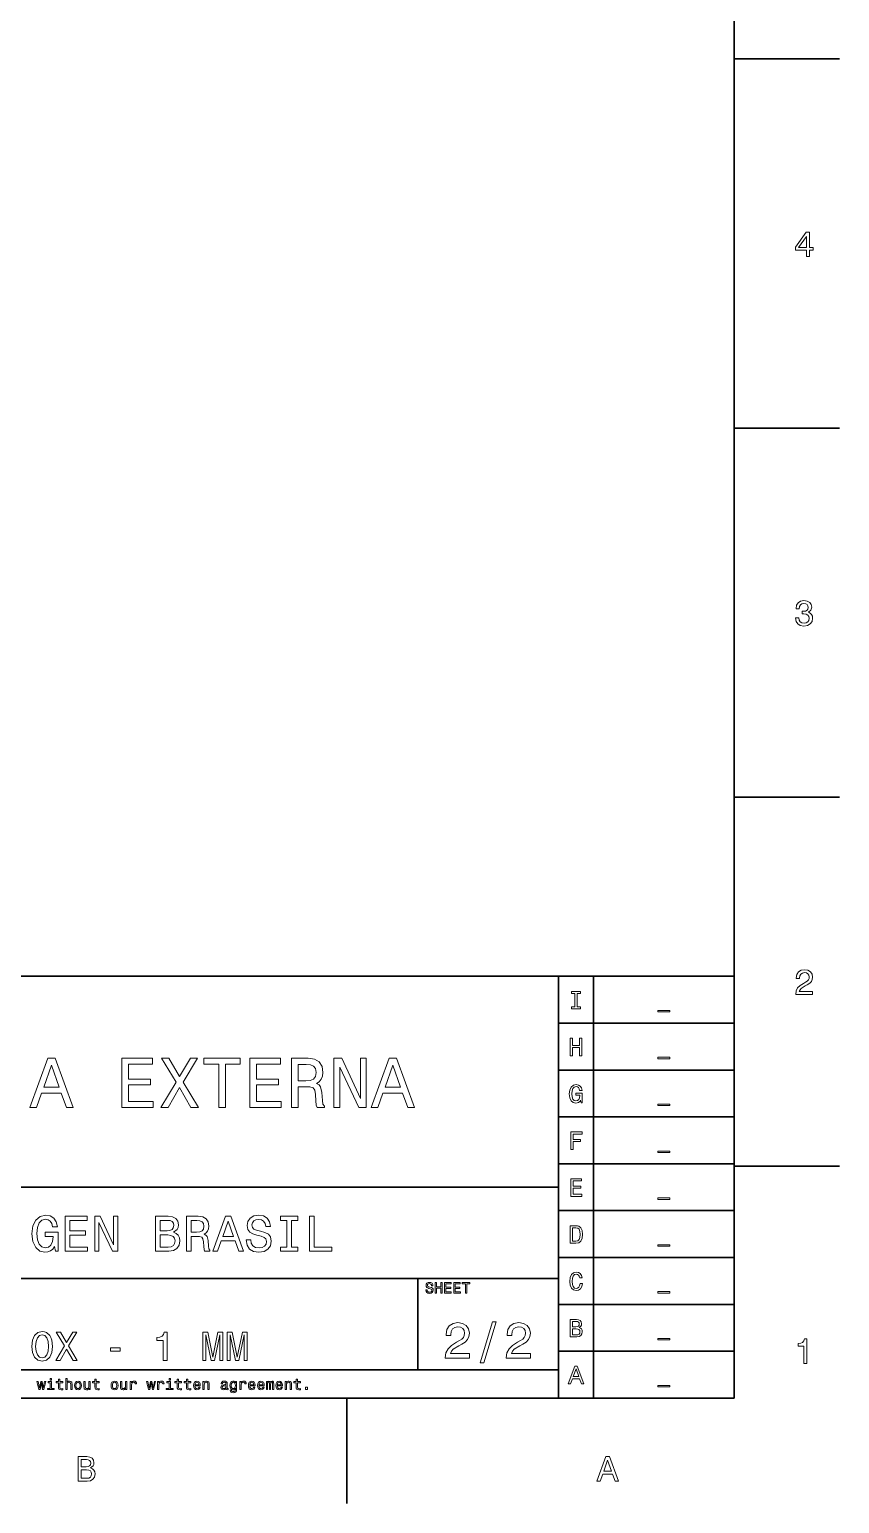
# Model space of a CAD drawing. Extents: x 0 to 1189, y 0 to 841.
# Drawn here: x 1068.7 to 1184, y 5 to 214.7 of the extents above; entities that cross this region are included whole.
import ezdxf

# ---------------------------------------------------------------- set-up
doc = ezdxf.new("R2010")
doc.units = 0

msp = doc.modelspace()

# ---------------------------------------------------------------- linework, layer by layer
at = {"color": 7, "lineweight": 35}
for p, q in [((1169, 20), (1169, 821)), ((979, 80), (1169, 80)), ((1144, 20), (1144, 80)), ((1149, 20), (1149, 80)), ((1169, 80), (1169, 20)), ((1144, 73.333336), (1169, 73.333336)), ((1144, 66.666664), (1169, 66.666664)), ((1144, 60), (1169, 60)), ((1144, 53.333332), (1169, 53.333332)), ((979, 50), (1144, 50)), ((1144, 46.666668), (1169, 46.666668)), ((1144, 40), (1169, 40)), ((979, 37), (1144, 37)), ((1144, 33.333332), (1169, 33.333332)), ((1144, 26.666666), (1169, 26.666666)), ((979, 24), (1144, 24)), ((20, 20), (1169, 20)), ((979, 20), (1169, 20))]:
    msp.add_line(p, q, dxfattribs=at)
at = {"color": 7, "lineweight": 35, "ltscale": 0.375}
for p, q in [((1169, 210.5), (1184, 210.5)), ((1169, 158), (1184, 158)), ((1169, 105.5), (1184, 105.5)), ((1169, 53), (1184, 53)), ((1113.900024, 20), (1113.900024, 5))]:
    msp.add_line(p, q, dxfattribs=at)
at = {"color": 7, "lineweight": 35, "ltscale": 0.325}
msp.add_line((1124, 24), (1124, 37), dxfattribs=at)
at = {"color": 7, "lineweight": 13}
for points in [[(1179.277344, 182.416794), (1179.731201, 182.416794), (1179.731201, 183.284225), (1180.230469, 183.284225), (1180.230469, 183.687683), (1179.731201, 183.687683), (1179.731201, 185.841141), (1179.272339, 185.841141), (1177.739136, 183.728027), (1177.739136, 183.284225), (1179.277344, 183.284225)], [(1178.16272, 183.687683), (1179.277344, 185.256134), (1179.277344, 183.687683)], [(1177.729004, 131.01622), (1177.729004, 130.980911), (1177.809692, 130.496765), (1178.046753, 130.133652), (1178.419922, 129.901657), (1178.914185, 129.815933), (1179.438721, 129.901657), (1179.832031, 130.123566), (1180.084229, 130.476593), (1180.175049, 130.930481), (1180.134644, 131.228027), (1180.023682, 131.470108), (1179.842163, 131.656708), (1179.600098, 131.792877), (1179.927856, 132.065216), (1180.043945, 132.498932), (1179.968262, 132.892303), (1179.751343, 133.18985), (1179.398315, 133.37645), (1178.914185, 133.442017), (1178.460327, 133.361313), (1178.112305, 133.13942), (1177.885376, 132.786392), (1177.809692, 132.317368), (1177.809692, 132.282074), (1178.258545, 132.282074), (1178.29895, 132.604828), (1178.430054, 132.836823), (1178.641846, 132.978027), (1178.939453, 133.028473), (1179.20166, 132.988113), (1179.393311, 132.882217), (1179.509277, 132.710739), (1179.554688, 132.47876), (1179.509277, 132.231628), (1179.388306, 132.065216), (1179.176514, 131.96434), (1178.889038, 131.934082), (1178.692261, 131.939133), (1178.692261, 131.54071), (1178.939453, 131.550797), (1179.257202, 131.505417), (1179.494141, 131.384369), (1179.635376, 131.187683), (1179.685791, 130.930481), (1179.630371, 130.63797), (1179.484131, 130.421112), (1179.252075, 130.284943), (1178.944458, 130.239563), (1178.626709, 130.289993), (1178.394775, 130.441284), (1178.248535, 130.683365), (1178.192993, 131.01622)], [(1177.769409, 77.416786), (1180.175049, 77.416786), (1180.175049, 77.850502), (1178.273682, 77.850502), (1178.379639, 78.087532), (1178.561157, 78.284218), (1179.120972, 78.642288), (1179.418579, 78.793587), (1179.751343, 79.010445), (1179.988403, 79.262604), (1180.124634, 79.560158), (1180.175049, 79.898056), (1180.089233, 80.321686), (1179.852295, 80.654541), (1179.489136, 80.866356), (1179.020142, 80.942001), (1178.536011, 80.85627), (1178.167847, 80.619232), (1177.930786, 80.240997), (1177.850098, 79.741714), (1177.850098, 79.671112), (1178.309082, 79.671112), (1178.309082, 79.711456), (1178.35437, 80.054398), (1178.490601, 80.306557), (1178.707397, 80.467941), (1178.994873, 80.523415), (1179.287354, 80.472984), (1179.504272, 80.346901), (1179.645508, 80.150215), (1179.695923, 79.903099), (1179.660645, 79.671112), (1179.564819, 79.474426), (1179.403442, 79.302956), (1179.181519, 79.151657), (1178.883911, 78.990273), (1178.389771, 78.677589), (1178.041748, 78.344742), (1177.834961, 77.941284), (1177.769409, 77.431915)], [(1146.334229, 75.659821), (1145.873169, 75.659821), (1145.873169, 75.357224), (1147.126709, 75.357224), (1147.126709, 75.659821), (1146.665649, 75.659821), (1146.665649, 77.554626), (1147.126709, 77.554626), (1147.126709, 77.857224), (1145.873169, 77.857224), (1145.873169, 77.554626), (1146.334229, 77.554626)], [(1158.132568, 75.140724), (1158.132568, 74.938995), (1159.867432, 74.938995), (1159.867432, 75.140724)], [(1145.664185, 68.690559), (1145.999268, 68.690559), (1145.999268, 69.864914), (1147.00061, 69.864914), (1147.00061, 68.690559), (1147.332031, 68.690559), (1147.332031, 71.190559), (1147.00061, 71.190559), (1147.00061, 70.171104), (1145.999268, 70.171104), (1145.999268, 71.190559), (1145.664185, 71.190559)], [(1068.789673, 61.333572), (1069.717651, 61.333572), (1070.453979, 63.391209), (1073.247925, 63.391209), (1073.984131, 61.333572), (1074.932373, 61.333572), (1072.370361, 68.343658), (1071.341553, 68.343658)], [(1070.776733, 64.248558), (1071.855957, 67.335014), (1072.935181, 64.248558)], [(1081.881836, 61.333572), (1086.319946, 61.333572), (1086.319946, 62.180836), (1082.809814, 62.180836), (1082.809814, 64.551155), (1085.936646, 64.551155), (1085.936646, 65.388329), (1082.809814, 65.388329), (1082.809814, 67.486313), (1086.239258, 67.486313), (1086.239258, 68.333572), (1081.881836, 68.333572)], [(1087.39917, 61.333572), (1088.458252, 61.333572), (1090.062012, 64.16787), (1091.696045, 61.333572), (1092.765137, 61.333572), (1090.576416, 64.934441), (1092.654175, 68.343658), (1091.635498, 68.343658), (1090.092285, 65.751442), (1088.579346, 68.343658), (1087.520264, 68.343658), (1089.587891, 64.924347)], [(1095.680176, 61.333572), (1096.608154, 61.333572), (1096.608154, 67.486313), (1098.726318, 67.486313), (1098.726318, 68.333572), (1093.55188, 68.333572), (1093.55188, 67.486313), (1095.680176, 67.486313)], [(1100.098022, 61.333572), (1104.536011, 61.333572), (1104.536011, 62.180836), (1101.026001, 62.180836), (1101.026001, 64.551155), (1104.152832, 64.551155), (1104.152832, 65.388329), (1101.026001, 65.388329), (1101.026001, 67.486313), (1104.455322, 67.486313), (1104.455322, 68.333572), (1100.098022, 68.333572)], [(1106.03894, 61.333572), (1106.976929, 61.333572), (1106.976929, 64.288902), (1107.935181, 64.288902), (1108.641235, 64.258644), (1109.085083, 64.117432), (1109.327148, 63.78458), (1109.427979, 63.18948), (1109.478394, 62.2817), (1109.53894, 61.6866), (1109.660034, 61.333572), (1110.718994, 61.333572), (1110.718994, 61.525215), (1110.487061, 61.807636), (1110.406372, 62.33213), (1110.335815, 63.461815), (1110.164307, 64.298988), (1109.932373, 64.561241), (1109.569214, 64.752884), (1109.972656, 65.005043), (1110.255127, 65.35807), (1110.436646, 65.801872), (1110.497192, 66.336456), (1110.355957, 67.183716), (1109.952515, 67.81916), (1109.286743, 68.202446), (1108.379028, 68.333572), (1106.03894, 68.333572)], [(1108.116699, 67.476227), (1108.732056, 67.415703), (1109.165771, 67.22406), (1109.43811, 66.871033), (1109.528809, 66.316284), (1109.427979, 65.73127), (1109.15564, 65.378242), (1108.69165, 65.196686), (1108.056274, 65.146255), (1106.976929, 65.146255), (1106.976929, 67.476227)], [(1112.060547, 61.333572), (1112.897705, 61.333572), (1112.897705, 67.072769), (1115.580688, 61.333572), (1116.659912, 61.333572), (1116.659912, 68.333572), (1115.812744, 68.333572), (1115.812744, 62.594379), (1113.159912, 68.333572), (1112.060547, 68.333572)], [(1117.365967, 61.333572), (1118.293945, 61.333572), (1119.030273, 63.391209), (1121.824219, 63.391209), (1122.560547, 61.333572), (1123.508667, 61.333572), (1120.946777, 68.343658), (1119.917847, 68.343658)], [(1119.353027, 64.248558), (1120.432373, 67.335014), (1121.511597, 64.248558)], [(1158.132568, 68.47406), (1158.132568, 68.272331), (1159.867432, 68.272331), (1159.867432, 68.47406)], [(1147.15918, 62.35891), (1147.220459, 62.023895), (1147.400513, 62.023895), (1147.400513, 63.37476), (1146.489136, 63.37476), (1146.489136, 63.068565), (1147.051147, 63.068565), (1147.051147, 63.046951), (1147.007813, 62.715538), (1146.892578, 62.470581), (1146.716064, 62.315681), (1146.496338, 62.265251), (1146.251343, 62.33009), (1146.060425, 62.524616), (1145.937988, 62.845222), (1145.894775, 63.284702), (1145.934326, 63.720581), (1146.056885, 64.041183), (1146.251343, 64.23571), (1146.514404, 64.304153), (1146.694458, 64.268135), (1146.842163, 64.167267), (1146.950195, 63.997959), (1147.011475, 63.771015), (1147.368042, 63.771015), (1147.274414, 64.116837), (1147.0979, 64.376198), (1146.849365, 64.534698), (1146.536011, 64.592339), (1146.125244, 64.502281), (1145.815552, 64.239311), (1145.617432, 63.825047), (1145.54895, 63.273895), (1145.617432, 62.719139), (1145.815552, 62.304874), (1146.1073, 62.041908), (1146.474731, 61.955452), (1146.680054, 61.984268), (1146.86377, 62.056316), (1147.022217, 62.182396)], [(1158.132568, 61.807396), (1158.132568, 61.605667), (1159.867432, 61.605667), (1159.867432, 61.807396)], [(1145.761475, 55.357231), (1146.096436, 55.357231), (1146.096436, 56.506367), (1147.148315, 56.506367), (1147.148315, 56.805359), (1146.096436, 56.805359), (1146.096436, 57.554638), (1147.389771, 57.554638), (1147.389771, 57.857231), (1145.761475, 57.857231)], [(1158.132568, 55.140732), (1158.132568, 54.939003), (1159.867432, 54.939003), (1159.867432, 55.140732)], [(1145.743408, 48.690563), (1147.328491, 48.690563), (1147.328491, 48.993156), (1146.074829, 48.993156), (1146.074829, 49.839699), (1147.191528, 49.839699), (1147.191528, 50.138691), (1146.074829, 50.138691), (1146.074829, 50.88797), (1147.299683, 50.88797), (1147.299683, 51.190563), (1145.743408, 51.190563)], [(1158.132568, 48.474064), (1158.132568, 48.272335), (1159.867432, 48.272335), (1159.867432, 48.474064)], [(1072.306885, 41.551151), (1072.429443, 40.881123), (1072.789673, 40.881123), (1072.789673, 43.582851), (1070.966797, 43.582851), (1070.966797, 42.970459), (1072.09082, 42.970459), (1072.09082, 42.927231), (1072.004272, 42.264408), (1071.773804, 41.774494), (1071.420776, 41.464695), (1070.981201, 41.363831), (1070.491333, 41.493515), (1070.109497, 41.882565), (1069.864502, 42.523773), (1069.778076, 43.402737), (1069.8573, 44.274494), (1070.102295, 44.915703), (1070.491333, 45.304752), (1071.017334, 45.441643), (1071.377563, 45.369595), (1071.672852, 45.167866), (1071.889038, 44.82925), (1072.011475, 44.375359), (1072.724731, 44.375359), (1072.537476, 45.067001), (1072.184448, 45.585732), (1071.687256, 45.902737), (1071.060547, 46.018009), (1070.239136, 45.837894), (1069.619629, 45.311958), (1069.223389, 44.483429), (1069.086426, 43.381123), (1069.223389, 42.271614), (1069.619629, 41.443081), (1070.203125, 40.917145), (1070.937988, 40.744236), (1071.348755, 40.801872), (1071.716187, 40.945965), (1072.033081, 41.198124)], [(1073.812622, 40.881123), (1076.982666, 40.881123), (1076.982666, 41.486309), (1074.475464, 41.486309), (1074.475464, 43.179394), (1076.708984, 43.179394), (1076.708984, 43.777374), (1074.475464, 43.777374), (1074.475464, 45.275936), (1076.925049, 45.275936), (1076.925049, 45.881123), (1073.812622, 45.881123)], [(1078.020142, 40.881123), (1078.618164, 40.881123), (1078.618164, 44.980545), (1080.534546, 40.881123), (1081.30542, 40.881123), (1081.30542, 45.881123), (1080.700317, 45.881123), (1080.700317, 41.7817), (1078.80542, 45.881123), (1078.020142, 45.881123)], [(1089.237793, 43.582851), (1089.742065, 44.000717), (1089.871704, 44.2817), (1089.915039, 44.627522), (1089.821289, 45.167866), (1089.540283, 45.556915), (1089.086426, 45.794666), (1088.452393, 45.881123), (1086.672852, 45.881123), (1086.672852, 40.881123), (1088.553345, 40.881123), (1089.223389, 40.981987), (1089.720459, 41.277374), (1090.030273, 41.745674), (1090.138306, 42.379681), (1090.073486, 42.804752), (1089.900513, 43.15778), (1089.619629, 43.417145)], [(1088.315552, 43.806194), (1087.335693, 43.806194), (1087.335693, 45.283138), (1088.373169, 45.283138), (1088.762207, 45.239914), (1089.036011, 45.110229), (1089.20166, 44.886887), (1089.259399, 44.555473), (1089.194458, 44.22406), (1089.021606, 43.993515), (1088.726196, 43.849422)], [(1091.067749, 40.881123), (1091.737793, 40.881123), (1091.737793, 42.992073), (1092.422241, 42.992073), (1092.926514, 42.970459), (1093.24353, 42.869595), (1093.416382, 42.631844), (1093.488525, 42.206772), (1093.524536, 41.558357), (1093.567749, 41.133286), (1093.654175, 40.881123), (1094.410645, 40.881123), (1094.410645, 41.018009), (1094.244995, 41.219738), (1094.187256, 41.594379), (1094.136841, 42.401295), (1094.014404, 42.999279), (1093.848755, 43.1866), (1093.589355, 43.323486), (1093.877563, 43.503601), (1094.079224, 43.755764), (1094.208984, 44.072765), (1094.252197, 44.454609), (1094.151245, 45.059795), (1093.863159, 45.513687), (1093.387573, 45.787464), (1092.739136, 45.881123), (1091.067749, 45.881123)], [(1092.55188, 45.26873), (1092.991333, 45.225502), (1093.301147, 45.088615), (1093.495728, 44.836452), (1093.560547, 44.440201), (1093.488525, 44.022331), (1093.293945, 43.770172), (1092.962524, 43.640488), (1092.508667, 43.604465), (1091.737793, 43.604465), (1091.737793, 45.26873)], [(1094.821289, 40.881123), (1095.484131, 40.881123), (1096.010132, 42.350864), (1098.005737, 42.350864), (1098.531738, 40.881123), (1099.208984, 40.881123), (1097.378906, 45.888329), (1096.644043, 45.888329)], [(1096.240601, 42.963257), (1097.011475, 45.167866), (1097.782471, 42.963257)], [(1100.210327, 42.530979), (1099.55481, 42.530979), (1099.698853, 41.767288), (1100.059082, 41.20533), (1100.61377, 40.866714), (1101.363159, 40.744236), (1102.105225, 40.859509), (1102.659912, 41.17651), (1103.012939, 41.67363), (1103.1427, 42.32925), (1103.034546, 42.920029), (1102.731934, 43.301872), (1102.242065, 43.554031), (1101.586426, 43.741352), (1101.024536, 43.878242), (1100.657104, 44.036743), (1100.44812, 44.267288), (1100.383301, 44.627522), (1100.44812, 44.951729), (1100.635498, 45.196686), (1100.923584, 45.362389), (1101.319824, 45.420029), (1101.723389, 45.34798), (1102.040283, 45.153458), (1102.249268, 44.82925), (1102.350098, 44.389767), (1103.005737, 44.389767), (1103.005737, 44.404179), (1102.890503, 45.081409), (1102.55188, 45.585732), (1102.018677, 45.902737), (1101.298218, 46.010807), (1100.649902, 45.902737), (1100.145508, 45.600143), (1099.821289, 45.131844), (1099.706055, 44.526657), (1099.799683, 43.986309), (1100.073486, 43.618874), (1100.505737, 43.373917), (1101.096558, 43.1866), (1101.680054, 43.020893), (1102.119629, 42.862389), (1102.386108, 42.631844), (1102.479858, 42.257202), (1102.393311, 41.875359), (1102.170044, 41.587173), (1101.831421, 41.407059), (1101.391968, 41.349422), (1100.901978, 41.428673), (1100.527344, 41.659222), (1100.289673, 42.033859)], [(1105.354492, 41.486309), (1104.432251, 41.486309), (1104.432251, 40.881123), (1106.939453, 40.881123), (1106.939453, 41.486309), (1106.017334, 41.486309), (1106.017334, 45.275936), (1106.939453, 45.275936), (1106.939453, 45.881123), (1104.432251, 45.881123), (1104.432251, 45.275936), (1105.354492, 45.275936)], [(1108.560547, 40.881123), (1111.773804, 40.881123), (1111.773804, 41.486309), (1109.223389, 41.486309), (1109.223389, 45.881123), (1108.560547, 45.881123)], [(1146.496338, 44.523895), (1145.664185, 44.523895), (1145.664185, 42.023895), (1146.496338, 42.023895), (1146.889038, 42.103146), (1147.180786, 42.344501), (1147.36084, 42.737152), (1147.425781, 43.273895), (1147.368042, 43.821445), (1147.296021, 44.037582), (1147.19519, 44.210495), (1146.903442, 44.444645), (1146.712524, 44.502281)], [(1146.471069, 44.224903), (1146.744873, 44.170868), (1146.932251, 44.005165), (1147.043945, 43.709774), (1147.079956, 43.273895), (1147.040283, 42.852425), (1146.928589, 42.557037), (1146.737671, 42.380524), (1146.471069, 42.322887), (1145.999268, 42.322887), (1145.999268, 44.224903)], [(1088.473999, 41.479107), (1087.335693, 41.479107), (1087.335693, 43.201008), (1088.40918, 43.201008), (1088.863159, 43.150574), (1089.187256, 42.999279), (1089.381836, 42.739914), (1089.446655, 42.365273), (1089.381836, 41.969017), (1089.20166, 41.695244), (1088.89917, 41.529537)], [(1158.132568, 41.807396), (1158.132568, 41.605667), (1159.867432, 41.605667), (1159.867432, 41.807396)], [(1147.083496, 36.286625), (1147.011475, 35.984032), (1146.892578, 35.767895), (1146.726929, 35.634609), (1146.532349, 35.591381), (1146.298218, 35.656223), (1146.114502, 35.850746), (1145.992065, 36.167751), (1145.952393, 36.607231), (1145.992065, 37.04311), (1146.11084, 37.363716), (1146.294556, 37.558239), (1146.532349, 37.626682), (1146.705322, 37.59066), (1146.853027, 37.489796), (1146.968262, 37.327694), (1147.047485, 37.104351), (1147.389771, 37.104351), (1147.281616, 37.446568), (1147.09436, 37.705933), (1146.838501, 37.868038), (1146.532349, 37.925674), (1146.150513, 37.835617), (1145.858765, 37.583454), (1145.671387, 37.169189), (1145.606567, 36.607231), (1145.671387, 36.045273), (1145.858765, 35.631008), (1146.150513, 35.375244), (1146.532349, 35.288788), (1146.867432, 35.357231), (1147.137573, 35.548153), (1147.328491, 35.861553), (1147.429321, 36.286625)], [(1125.309082, 35.413544), (1125.112427, 35.413544), (1125.15564, 35.184437), (1125.263672, 35.01585), (1125.430176, 34.914265), (1125.654907, 34.877522), (1125.877563, 34.912102), (1126.043945, 35.007202), (1126.149902, 35.156338), (1126.188721, 35.353024), (1126.156372, 35.530258), (1126.065552, 35.64481), (1125.918579, 35.720459), (1125.721924, 35.776657), (1125.553345, 35.817722), (1125.443115, 35.865273), (1125.380371, 35.934437), (1125.360962, 36.042507), (1125.380371, 36.139767), (1125.436646, 36.213257), (1125.523071, 36.262966), (1125.641968, 36.280258), (1125.762939, 36.258644), (1125.858032, 36.200287), (1125.920776, 36.103024), (1125.95105, 35.97118), (1126.147705, 35.97118), (1126.147705, 35.975502), (1126.113159, 36.178673), (1126.011475, 36.329971), (1125.851563, 36.425072), (1125.635498, 36.457493), (1125.440918, 36.425072), (1125.289673, 36.334293), (1125.192383, 36.193802), (1125.157837, 36.012245), (1125.185913, 35.850143), (1125.268066, 35.739914), (1125.397705, 35.666424), (1125.574951, 35.610229), (1125.75, 35.560516), (1125.881836, 35.512966), (1125.961792, 35.443802), (1125.989868, 35.331409), (1125.963989, 35.216858), (1125.896973, 35.130402), (1125.79541, 35.076366), (1125.663574, 35.059078), (1125.516602, 35.082851), (1125.404175, 35.152016), (1125.332886, 35.264408)], [(1126.450317, 34.918587), (1126.651245, 34.918587), (1126.651245, 35.623199), (1127.252197, 35.623199), (1127.252197, 34.918587), (1127.45105, 34.918587), (1127.45105, 36.418587), (1127.252197, 36.418587), (1127.252197, 35.806915), (1126.651245, 35.806915), (1126.651245, 36.418587), (1126.450317, 36.418587)], [(1127.79895, 34.918587), (1128.75, 34.918587), (1128.75, 35.100143), (1127.997803, 35.100143), (1127.997803, 35.608067), (1128.667847, 35.608067), (1128.667847, 35.787464), (1127.997803, 35.787464), (1127.997803, 36.23703), (1128.732666, 36.23703), (1128.732666, 36.418587), (1127.79895, 36.418587)], [(1129.100098, 34.918587), (1130.051147, 34.918587), (1130.051147, 35.100143), (1129.29895, 35.100143), (1129.29895, 35.608067), (1129.968994, 35.608067), (1129.968994, 35.787464), (1129.29895, 35.787464), (1129.29895, 36.23703), (1130.033813, 36.23703), (1130.033813, 36.418587), (1129.100098, 36.418587)], [(1130.755737, 34.918587), (1130.95459, 34.918587), (1130.95459, 36.23703), (1131.408447, 36.23703), (1131.408447, 36.418587), (1130.299683, 36.418587), (1130.299683, 36.23703), (1130.755737, 36.23703)], [(1158.132568, 35.140732), (1158.132568, 34.939003), (1159.867432, 34.939003), (1159.867432, 35.140732)], [(1069.04895, 27.360231), (1069.15271, 26.461096), (1069.452393, 25.798271), (1069.919312, 25.38905), (1070.530273, 25.250721), (1071.135376, 25.38905), (1071.608032, 25.798271), (1071.901978, 26.461096), (1072.011475, 27.360231), (1071.901978, 28.253603), (1071.775146, 28.616714), (1071.608032, 28.916428), (1071.135376, 29.325649), (1070.84729, 29.429396), (1070.530273, 29.469742), (1069.913574, 29.325649), (1069.446655, 28.922192), (1069.15271, 28.259367)], [(1072.472656, 25.360231), (1073.077759, 25.360231), (1073.994263, 26.979828), (1074.927979, 25.360231), (1075.53894, 25.360231), (1074.288208, 27.417868), (1075.475464, 29.365995), (1074.893311, 29.365995), (1074.011475, 27.884727), (1073.146973, 29.365995), (1072.541748, 29.365995), (1073.723267, 27.412106)], [(1087.775146, 25.360231), (1088.299683, 25.360231), (1088.299683, 29.38905), (1087.907715, 29.38905), (1087.803955, 29.037464), (1087.596558, 28.801153), (1087.279541, 28.662825), (1086.841431, 28.616714), (1086.841431, 28.207493), (1087.775146, 28.207493)], [(1093.377563, 25.360231), (1093.821289, 25.360231), (1093.821289, 28.991356), (1094.570557, 25.360231), (1095.066284, 25.360231), (1095.809814, 28.991356), (1095.809814, 25.360231), (1096.259399, 25.360231), (1096.259399, 29.360231), (1095.556152, 29.360231), (1094.818481, 25.832853), (1094.086426, 29.360231), (1093.377563, 29.360231)], [(1096.84729, 25.360231), (1097.291016, 25.360231), (1097.291016, 28.991356), (1098.040283, 25.360231), (1098.536011, 25.360231), (1099.279541, 28.991356), (1099.279541, 25.360231), (1099.729126, 25.360231), (1099.729126, 29.360231), (1099.025879, 29.360231), (1098.288208, 25.832853), (1097.556152, 29.360231), (1096.84729, 29.360231)], [(1127.904907, 25.700289), (1131.341553, 25.700289), (1131.341553, 26.319885), (1128.625366, 26.319885), (1128.776733, 26.658503), (1129.036011, 26.939482), (1129.835815, 27.45101), (1130.260864, 27.667147), (1130.736328, 27.976946), (1131.074951, 28.337177), (1131.269531, 28.762249), (1131.341553, 29.244957), (1131.218994, 29.850143), (1130.880371, 30.325649), (1130.361694, 30.628242), (1129.69165, 30.736313), (1129, 30.613834), (1128.474121, 30.275217), (1128.135498, 29.734871), (1128.020142, 29.021614), (1128.020142, 28.92075), (1128.675781, 28.92075), (1128.675781, 28.978386), (1128.740601, 29.4683), (1128.935181, 29.828531), (1129.244995, 30.059078), (1129.65564, 30.138329), (1130.073486, 30.066282), (1130.383301, 29.886168), (1130.585083, 29.605188), (1130.657104, 29.252163), (1130.606689, 28.92075), (1130.469727, 28.639771), (1130.239258, 28.394814), (1129.922241, 28.178675), (1129.497192, 27.948128), (1128.791138, 27.501442), (1128.293945, 27.025938), (1127.998535, 26.449568), (1127.904907, 25.721903)], [(1132.876099, 25.03026), (1133.373169, 25.03026), (1135.116699, 30.837177), (1134.612427, 30.837177)], [(1136.579224, 25.700289), (1140.015869, 25.700289), (1140.015869, 26.319885), (1137.299683, 26.319885), (1137.45105, 26.658503), (1137.710449, 26.939482), (1138.510132, 27.45101), (1138.935181, 27.667147), (1139.410645, 27.976946), (1139.749268, 28.337177), (1139.943848, 28.762249), (1140.015869, 29.244957), (1139.893433, 29.850143), (1139.55481, 30.325649), (1139.036011, 30.628242), (1138.365967, 30.736313), (1137.674438, 30.613834), (1137.148438, 30.275217), (1136.809814, 29.734871), (1136.69458, 29.021614), (1136.69458, 28.92075), (1137.35022, 28.92075), (1137.35022, 28.978386), (1137.415039, 29.4683), (1137.609497, 29.828531), (1137.919312, 30.059078), (1138.329956, 30.138329), (1138.747925, 30.066282), (1139.057617, 29.886168), (1139.259399, 29.605188), (1139.331421, 29.252163), (1139.281006, 28.92075), (1139.144165, 28.639771), (1138.913574, 28.394814), (1138.596558, 28.178675), (1138.171509, 27.948128), (1137.465454, 27.501442), (1136.968384, 27.025938), (1136.672974, 26.449568), (1136.579224, 25.721903)], [(1146.950195, 30.041426), (1147.202393, 30.250359), (1147.267212, 30.39085), (1147.288818, 30.563761), (1147.242065, 30.833933), (1147.101563, 31.028458), (1146.874634, 31.147333), (1146.557617, 31.190561), (1145.667847, 31.190561), (1145.667847, 28.690561), (1146.608032, 28.690561), (1146.942993, 28.740993), (1147.191528, 28.888687), (1147.346436, 29.122837), (1147.400513, 29.43984), (1147.368042, 29.652376), (1147.281616, 29.82889), (1147.141113, 29.958572)], [(1146.489136, 30.153097), (1145.999268, 30.153097), (1145.999268, 30.891569), (1146.517944, 30.891569), (1146.712524, 30.869957), (1146.849365, 30.805115), (1146.932251, 30.693443), (1146.96106, 30.527737), (1146.928589, 30.36203), (1146.842163, 30.246758), (1146.694458, 30.174711)], [(1146.568359, 28.989553), (1145.999268, 28.989553), (1145.999268, 29.850504), (1146.536011, 29.850504), (1146.762939, 29.825287), (1146.925049, 29.74964), (1147.022217, 29.619957), (1147.054688, 29.432636), (1147.022217, 29.234509), (1146.932251, 29.097622), (1146.780884, 29.014769)], [(1069.602295, 27.360231), (1069.665649, 28.057638), (1069.855835, 28.570606), (1070.14978, 28.881845), (1070.530273, 28.991356), (1070.904907, 28.881845), (1071.198853, 28.564842), (1071.389038, 28.051874), (1071.458252, 27.360231), (1071.389038, 26.662825), (1071.198853, 26.149857), (1070.904907, 25.838617), (1070.530273, 25.734871), (1070.14978, 25.838617), (1069.855835, 26.149857), (1069.665649, 26.657061)], [(1158.132568, 28.474064), (1158.132568, 28.272335), (1159.867432, 28.272335), (1159.867432, 28.474064)], [(1178.90918, 24.916786), (1179.368042, 24.916786), (1179.368042, 28.442001), (1179.025146, 28.442001), (1178.934326, 28.134365), (1178.752808, 27.927593), (1178.475464, 27.806557), (1178.092163, 27.766211), (1178.092163, 27.40814), (1178.90918, 27.40814)], [(1080.242065, 26.680117), (1081.636841, 26.680117), (1081.636841, 27.135448), (1080.242065, 27.135448)], [(1145.404785, 22.023895), (1145.736206, 22.023895), (1145.999268, 22.758766), (1146.99707, 22.758766), (1147.26001, 22.023895), (1147.598633, 22.023895), (1146.683716, 24.527498), (1146.316284, 24.527498)], [(1146.114502, 23.064962), (1146.5, 24.167267), (1146.885376, 23.064962)], [(1070.257202, 21.214336), (1070.430176, 22.199926), (1070.603027, 21.214336), (1070.784546, 21.214336), (1071.069946, 22.375), (1070.88623, 22.375), (1070.693848, 21.389408), (1070.523071, 22.375), (1070.335083, 22.375), (1070.164307, 21.389408), (1069.971924, 22.375), (1069.790405, 22.375), (1070.075684, 21.214336)], [(1071.865234, 21.374279), (1071.865234, 22.336094), (1071.376831, 22.336094), (1071.376831, 22.17399), (1071.675049, 22.17399), (1071.675049, 21.374279), (1071.286011, 21.374279), (1071.286011, 21.214336), (1072.258667, 21.214336), (1072.258667, 21.374279)], [(1071.871826, 22.766211), (1071.670776, 22.766211), (1071.670776, 22.550072), (1071.871826, 22.550072)], [(1072.840088, 22.17399), (1072.840088, 21.592579), (1072.853027, 21.404537), (1072.913574, 21.274855), (1073.034668, 21.199207), (1073.23999, 21.173269), (1073.464722, 21.184076), (1073.464722, 21.348343), (1073.300415, 21.335373), (1073.151367, 21.352665), (1073.071289, 21.4067), (1073.036743, 21.497478), (1073.030273, 21.625), (1073.030273, 22.17399), (1073.464722, 22.17399), (1073.464722, 22.336094), (1073.030273, 22.336094), (1073.030273, 22.675432), (1072.840088, 22.675432), (1072.840088, 22.336094), (1072.511597, 22.336094), (1072.511597, 22.17399)], [(1073.88623, 21.214336), (1074.076416, 21.214336), (1074.076416, 21.884365), (1074.095825, 22.037823), (1074.158569, 22.150215), (1074.255737, 22.219379), (1074.385498, 22.245316), (1074.489258, 22.223701), (1074.554077, 22.165344), (1074.586426, 22.068083), (1074.59729, 21.9384), (1074.59729, 21.214336), (1074.787476, 21.214336), (1074.787476, 21.977304), (1074.778809, 22.130762), (1074.73999, 22.258286), (1074.612427, 22.375), (1074.413574, 22.416065), (1074.305542, 22.400936), (1074.212524, 22.359869), (1074.134766, 22.295029), (1074.076416, 22.206411), (1074.076416, 22.766211), (1073.88623, 22.766211)], [(1075.131104, 21.793587), (1075.165771, 21.529898), (1075.265137, 21.335373), (1075.422974, 21.214336), (1075.634766, 21.173269), (1075.84436, 21.214336), (1076.002197, 21.333212), (1076.101563, 21.527737), (1076.138306, 21.793587), (1076.101563, 22.057276), (1076.002197, 22.253962), (1075.84436, 22.372837), (1075.634766, 22.416065), (1075.422974, 22.372837), (1075.265137, 22.251801), (1075.165771, 22.057276)], [(1075.325684, 21.795748), (1075.345093, 21.990273), (1075.40564, 22.130762), (1075.50293, 22.217218), (1075.634766, 22.247478), (1075.764404, 22.217218), (1075.861694, 22.132925), (1075.922241, 21.990273), (1075.943848, 21.795748), (1075.922241, 21.599062), (1075.861694, 21.456411), (1075.764404, 21.369955), (1075.634766, 21.341858), (1075.50293, 21.369955), (1075.40564, 21.456411), (1075.345093, 21.599062)], [(1077.383301, 22.375), (1077.193115, 22.375), (1077.193115, 21.704971), (1077.171509, 21.549351), (1077.108765, 21.436958), (1077.011597, 21.367794), (1076.884033, 21.34618), (1076.782471, 21.363472), (1076.717651, 21.415344), (1076.680908, 21.503962), (1076.672241, 21.629322), (1076.672241, 22.375), (1076.482056, 22.375), (1076.482056, 21.61203), (1076.488525, 21.458572), (1076.529541, 21.331051), (1076.654907, 21.214336), (1076.855957, 21.173269), (1076.963989, 21.1884), (1077.056885, 21.227304), (1077.136963, 21.294308), (1077.201782, 21.391569), (1077.201782, 21.214336), (1077.383301, 21.214336)], [(1078.044678, 22.17399), (1078.044678, 21.592579), (1078.057617, 21.404537), (1078.118164, 21.274855), (1078.239258, 21.199207), (1078.44458, 21.173269), (1078.669312, 21.184076), (1078.669312, 21.348343), (1078.505127, 21.335373), (1078.355957, 21.352665), (1078.276001, 21.4067), (1078.241333, 21.497478), (1078.234863, 21.625), (1078.234863, 22.17399), (1078.669312, 22.17399), (1078.669312, 22.336094), (1078.234863, 22.336094), (1078.234863, 22.675432), (1078.044678, 22.675432), (1078.044678, 22.336094), (1077.716187, 22.336094), (1077.716187, 22.17399)], [(1080.335815, 21.793587), (1080.370361, 21.529898), (1080.469727, 21.335373), (1080.627563, 21.214336), (1080.839355, 21.173269), (1081.049072, 21.214336), (1081.206787, 21.333212), (1081.306274, 21.527737), (1081.343018, 21.793587), (1081.306274, 22.057276), (1081.206787, 22.253962), (1081.049072, 22.372837), (1080.839355, 22.416065), (1080.627563, 22.372837), (1080.469727, 22.251801), (1080.370361, 22.057276)], [(1080.530273, 21.795748), (1080.549805, 21.990273), (1080.610229, 22.130762), (1080.70752, 22.217218), (1080.839355, 22.247478), (1080.968994, 22.217218), (1081.066284, 22.132925), (1081.126831, 21.990273), (1081.148438, 21.795748), (1081.126831, 21.599062), (1081.066284, 21.456411), (1080.968994, 21.369955), (1080.839355, 21.341858), (1080.70752, 21.369955), (1080.610229, 21.456411), (1080.549805, 21.599062)], [(1082.587891, 22.375), (1082.397705, 22.375), (1082.397705, 21.704971), (1082.376099, 21.549351), (1082.313477, 21.436958), (1082.216187, 21.367794), (1082.088623, 21.34618), (1081.987061, 21.363472), (1081.922241, 21.415344), (1081.885498, 21.503962), (1081.876831, 21.629322), (1081.876831, 22.375), (1081.686646, 22.375), (1081.686646, 21.61203), (1081.693115, 21.458572), (1081.734131, 21.331051), (1081.859497, 21.214336), (1082.060547, 21.173269), (1082.168579, 21.1884), (1082.261597, 21.227304), (1082.341553, 21.294308), (1082.406372, 21.391569), (1082.406372, 21.214336), (1082.587891, 21.214336)], [(1083.065552, 21.214336), (1083.255859, 21.214336), (1083.255859, 21.877882), (1083.275269, 22.037823), (1083.333618, 22.152376), (1083.428711, 22.22154), (1083.556274, 22.245316), (1083.651367, 22.230186), (1083.722656, 22.186958), (1083.765869, 22.113472), (1083.781006, 22.014048), (1083.973389, 22.014048), (1083.94751, 22.189121), (1083.876099, 22.31448), (1083.757202, 22.390129), (1083.595093, 22.416065), (1083.484863, 22.398775), (1083.389771, 22.355547), (1083.305542, 22.282061), (1083.238525, 22.182636), (1083.238525, 22.375), (1083.065552, 22.375)], [(1085.871094, 21.214336), (1086.043945, 22.199926), (1086.216919, 21.214336), (1086.398438, 21.214336), (1086.683716, 22.375), (1086.5, 22.375), (1086.307739, 21.389408), (1086.136963, 22.375), (1085.948853, 22.375), (1085.778198, 21.389408), (1085.585815, 22.375), (1085.404175, 22.375), (1085.689575, 21.214336)], [(1086.969116, 21.214336), (1087.159302, 21.214336), (1087.159302, 21.877882), (1087.178711, 22.037823), (1087.237061, 22.152376), (1087.332153, 22.22154), (1087.459717, 22.245316), (1087.55481, 22.230186), (1087.626099, 22.186958), (1087.669312, 22.113472), (1087.684448, 22.014048), (1087.876831, 22.014048), (1087.850952, 22.189121), (1087.779541, 22.31448), (1087.660767, 22.390129), (1087.498657, 22.416065), (1087.388428, 22.398775), (1087.293213, 22.355547), (1087.208984, 22.282061), (1087.141968, 22.182636), (1087.141968, 22.375), (1086.969116, 22.375)], [(1088.780273, 21.374279), (1088.780273, 22.336094), (1088.29187, 22.336094), (1088.29187, 22.17399), (1088.590088, 22.17399), (1088.590088, 21.374279), (1088.20105, 21.374279), (1088.20105, 21.214336), (1089.173706, 21.214336), (1089.173706, 21.374279)], [(1088.786743, 22.766211), (1088.585815, 22.766211), (1088.585815, 22.550072), (1088.786743, 22.550072)], [(1089.755127, 22.17399), (1089.755127, 21.592579), (1089.768066, 21.404537), (1089.828613, 21.274855), (1089.949585, 21.199207), (1090.154907, 21.173269), (1090.379761, 21.184076), (1090.379761, 21.348343), (1090.215454, 21.335373), (1090.066284, 21.352665), (1089.986328, 21.4067), (1089.951782, 21.497478), (1089.945313, 21.625), (1089.945313, 22.17399), (1090.379761, 22.17399), (1090.379761, 22.336094), (1089.945313, 22.336094), (1089.945313, 22.675432), (1089.755127, 22.675432), (1089.755127, 22.336094), (1089.426514, 22.336094), (1089.426514, 22.17399)], [(1091.056274, 22.17399), (1091.056274, 21.592579), (1091.069214, 21.404537), (1091.129761, 21.274855), (1091.250732, 21.199207), (1091.456055, 21.173269), (1091.680908, 21.184076), (1091.680908, 21.348343), (1091.516602, 21.335373), (1091.367432, 21.352665), (1091.287476, 21.4067), (1091.25293, 21.497478), (1091.24646, 21.625), (1091.24646, 22.17399), (1091.680908, 22.17399), (1091.680908, 22.336094), (1091.24646, 22.336094), (1091.24646, 22.675432), (1091.056274, 22.675432), (1091.056274, 22.336094), (1090.727783, 22.336094), (1090.727783, 22.17399)], [(1092.268799, 21.739553), (1093.029541, 21.739553), (1093.031738, 21.828169), (1092.997192, 22.076729), (1092.9021, 22.262608), (1092.750732, 22.375), (1092.549805, 22.416065), (1092.353027, 22.372837), (1092.201782, 22.251801), (1092.104492, 22.055115), (1092.069946, 21.795748), (1092.102417, 21.529898), (1092.199585, 21.335373), (1092.348755, 21.214336), (1092.543335, 21.173269), (1092.711914, 21.201368), (1092.85022, 21.274855), (1092.951782, 21.391569), (1093.010132, 21.54719), (1092.822144, 21.54719), (1092.783203, 21.460733), (1092.727051, 21.395893), (1092.567017, 21.344019), (1092.443848, 21.367794), (1092.350952, 21.443443), (1092.290405, 21.566643), (1092.268799, 21.733068)], [(1092.268799, 21.899494), (1092.292603, 22.04863), (1092.350952, 22.158861), (1092.439575, 22.225864), (1092.556274, 22.24964), (1092.670776, 22.225864), (1092.759399, 22.158861), (1092.813477, 22.04863), (1092.832886, 21.899494)], [(1093.403564, 21.214336), (1093.59375, 21.214336), (1093.59375, 21.884365), (1093.613159, 22.037823), (1093.675903, 22.150215), (1093.773071, 22.219379), (1093.902832, 22.245316), (1094.006592, 22.223701), (1094.071411, 22.165344), (1094.10376, 22.068083), (1094.114624, 21.9384), (1094.114624, 21.214336), (1094.30481, 21.214336), (1094.30481, 21.977304), (1094.296143, 22.130762), (1094.257324, 22.258286), (1094.129761, 22.375), (1093.930908, 22.416065), (1093.820679, 22.400936), (1093.727783, 22.359869), (1093.647705, 22.290705), (1093.585083, 22.197765), (1093.585083, 22.375), (1093.403564, 22.375)], [(1096.695313, 21.365633), (1096.695313, 21.35915), (1096.706055, 21.285662), (1096.738525, 21.233789), (1096.874756, 21.192722), (1096.980591, 21.210014), (1096.980591, 21.356987), (1096.935181, 21.350504), (1096.874756, 21.378601), (1096.863892, 21.465057), (1096.863892, 22.065922), (1096.838013, 22.219379), (1096.762329, 22.32745), (1096.630493, 22.39229), (1096.44458, 22.416065), (1096.263062, 22.390129), (1096.129028, 22.316643), (1096.044678, 22.202089), (1096.016602, 22.050793), (1096.016602, 22.037823), (1096.187378, 22.037823), (1096.202515, 22.128601), (1096.25, 22.193443), (1096.327881, 22.232347), (1096.43811, 22.247478), (1096.544067, 22.236671), (1096.619629, 22.20425), (1096.665039, 22.148054), (1096.680176, 22.070244), (1096.671509, 21.979465), (1096.636963, 21.934076), (1096.550537, 21.912464), (1096.388428, 21.895172), (1096.202515, 21.856268), (1096.070679, 21.787104), (1095.99292, 21.679033), (1095.969116, 21.519091), (1095.990723, 21.37644), (1096.057739, 21.270533), (1096.165771, 21.203529), (1096.314941, 21.179754), (1096.515869, 21.225143)], [(1096.673706, 21.620676), (1096.647705, 21.508284), (1096.578613, 21.421829), (1096.474854, 21.365633), (1096.34729, 21.34618), (1096.265137, 21.356987), (1096.206787, 21.391569), (1096.170044, 21.452089), (1096.159302, 21.536383), (1096.167969, 21.61203), (1096.202515, 21.666065), (1096.34082, 21.726583), (1096.515869, 21.752522), (1096.673706, 21.804394)], [(1098.210449, 21.266209), (1098.210449, 22.375), (1098.028931, 22.375), (1098.028931, 22.186958), (1097.879761, 22.357708), (1097.78894, 22.400936), (1097.687378, 22.416065), (1097.503662, 22.372837), (1097.360962, 22.251801), (1097.268066, 22.057276), (1097.235596, 21.795748), (1097.268066, 21.532061), (1097.360962, 21.337536), (1097.503662, 21.214336), (1097.687378, 21.173269), (1097.791138, 21.1884), (1097.877563, 21.227304), (1098.028931, 21.391569), (1098.028931, 21.227304), (1098.011597, 21.097622), (1097.963989, 21.004683), (1097.873291, 20.950647), (1097.737061, 20.931194), (1097.618164, 20.944164), (1097.533936, 20.976583), (1097.484253, 21.03278), (1097.469116, 21.108429), (1097.2854, 21.108429), (1097.2854, 21.099783), (1097.313477, 20.961454), (1097.399902, 20.857708), (1097.538208, 20.790705), (1097.726318, 20.76693), (1097.95105, 20.799351), (1098.10022, 20.890129), (1098.184448, 21.047911)], [(1097.432373, 21.795748), (1097.451782, 21.988111), (1097.510132, 22.130762), (1097.600952, 22.215057), (1097.721924, 22.245316), (1097.849487, 22.215057), (1097.94458, 22.130762), (1098.00293, 21.988111), (1098.024536, 21.795748), (1098.00293, 21.599062), (1097.94458, 21.458572), (1097.849487, 21.372118), (1097.721924, 21.344019), (1097.600952, 21.372118), (1097.510132, 21.458572), (1097.451782, 21.601225)], [(1098.679443, 21.214336), (1098.869629, 21.214336), (1098.869629, 21.877882), (1098.88916, 22.037823), (1098.94751, 22.152376), (1099.042603, 22.22154), (1099.170044, 22.245316), (1099.265137, 22.230186), (1099.336548, 22.186958), (1099.379761, 22.113472), (1099.394897, 22.014048), (1099.58728, 22.014048), (1099.561279, 22.189121), (1099.48999, 22.31448), (1099.371094, 22.390129), (1099.208984, 22.416065), (1099.098755, 22.398775), (1099.003662, 22.355547), (1098.919434, 22.282061), (1098.852417, 22.182636), (1098.852417, 22.375), (1098.679443, 22.375)], [(1100.075684, 21.739553), (1100.836548, 21.739553), (1100.838745, 21.828169), (1100.804077, 22.076729), (1100.708984, 22.262608), (1100.557739, 22.375), (1100.356689, 22.416065), (1100.160034, 22.372837), (1100.008667, 22.251801), (1099.911499, 22.055115), (1099.876831, 21.795748), (1099.909302, 21.529898), (1100.006592, 21.335373), (1100.15564, 21.214336), (1100.35022, 21.173269), (1100.518799, 21.201368), (1100.657104, 21.274855), (1100.758667, 21.391569), (1100.817139, 21.54719), (1100.629028, 21.54719), (1100.590088, 21.460733), (1100.533936, 21.395893), (1100.374023, 21.344019), (1100.250732, 21.367794), (1100.157837, 21.443443), (1100.09729, 21.566643), (1100.075684, 21.733068)], [(1100.075684, 21.899494), (1100.099487, 22.04863), (1100.157837, 22.158861), (1100.24646, 22.225864), (1100.363159, 22.24964), (1100.477783, 22.225864), (1100.566406, 22.158861), (1100.620361, 22.04863), (1100.639893, 21.899494)], [(1101.376831, 21.739553), (1102.137695, 21.739553), (1102.139893, 21.828169), (1102.105225, 22.076729), (1102.010132, 22.262608), (1101.858887, 22.375), (1101.657837, 22.416065), (1101.461182, 22.372837), (1101.309814, 22.251801), (1101.212646, 22.055115), (1101.177979, 21.795748), (1101.210449, 21.529898), (1101.307739, 21.335373), (1101.456787, 21.214336), (1101.651367, 21.173269), (1101.819946, 21.201368), (1101.958252, 21.274855), (1102.059814, 21.391569), (1102.118286, 21.54719), (1101.930176, 21.54719), (1101.891235, 21.460733), (1101.835083, 21.395893), (1101.675171, 21.344019), (1101.552002, 21.367794), (1101.458984, 21.443443), (1101.398438, 21.566643), (1101.376831, 21.733068)], [(1101.376831, 21.899494), (1101.400635, 22.04863), (1101.458984, 22.158861), (1101.547607, 22.225864), (1101.664307, 22.24964), (1101.778931, 22.225864), (1101.867554, 22.158861), (1101.921509, 22.04863), (1101.94104, 21.899494)], [(1102.435913, 21.214336), (1102.611084, 21.214336), (1102.611084, 21.990273), (1102.621826, 22.106987), (1102.654297, 22.191282), (1102.703979, 22.240993), (1102.768799, 22.260447), (1102.820679, 22.243155), (1102.855225, 22.199926), (1102.872559, 22.12644), (1102.879028, 22.029179), (1102.879028, 21.214336), (1103.043335, 21.214336), (1103.043335, 21.990273), (1103.054077, 22.104826), (1103.086548, 22.189121), (1103.138428, 22.240993), (1103.203247, 22.260447), (1103.255127, 22.243155), (1103.289673, 22.199926), (1103.311279, 22.029179), (1103.311279, 21.214336), (1103.486328, 21.214336), (1103.486328, 22.016211), (1103.475586, 22.182636), (1103.44104, 22.310158), (1103.371826, 22.387968), (1103.259399, 22.416065), (1103.127563, 22.372837), (1103.026001, 22.247478), (1102.946045, 22.370676), (1102.812012, 22.416065), (1102.688843, 22.372837), (1102.604492, 22.251801), (1102.604492, 22.375), (1102.435913, 22.375)], [(1103.979248, 21.739553), (1104.73999, 21.739553), (1104.742188, 21.828169), (1104.70752, 22.076729), (1104.612427, 22.262608), (1104.461182, 22.375), (1104.260132, 22.416065), (1104.063477, 22.372837), (1103.912231, 22.251801), (1103.814941, 22.055115), (1103.780273, 21.795748), (1103.812744, 21.529898), (1103.910034, 21.335373), (1104.059204, 21.214336), (1104.253662, 21.173269), (1104.422241, 21.201368), (1104.560547, 21.274855), (1104.662231, 21.391569), (1104.720581, 21.54719), (1104.532471, 21.54719), (1104.493652, 21.460733), (1104.437378, 21.395893), (1104.277466, 21.344019), (1104.154297, 21.367794), (1104.061279, 21.443443), (1104.000854, 21.566643), (1103.979248, 21.733068)], [(1103.979248, 21.899494), (1104.00293, 22.04863), (1104.061279, 22.158861), (1104.149902, 22.225864), (1104.266602, 22.24964), (1104.381226, 22.225864), (1104.469849, 22.158861), (1104.523804, 22.04863), (1104.543335, 21.899494)], [(1105.113892, 21.214336), (1105.304077, 21.214336), (1105.304077, 21.884365), (1105.323608, 22.037823), (1105.38623, 22.150215), (1105.483521, 22.219379), (1105.613159, 22.245316), (1105.716919, 22.223701), (1105.781738, 22.165344), (1105.814209, 22.068083), (1105.824951, 21.9384), (1105.824951, 21.214336), (1106.015259, 21.214336), (1106.015259, 21.977304), (1106.006592, 22.130762), (1105.967651, 22.258286), (1105.840088, 22.375), (1105.641235, 22.416065), (1105.531006, 22.400936), (1105.43811, 22.359869), (1105.358154, 22.290705), (1105.29541, 22.197765), (1105.29541, 22.375), (1105.113892, 22.375)], [(1106.670166, 22.17399), (1106.670166, 21.592579), (1106.683105, 21.404537), (1106.743652, 21.274855), (1106.864624, 21.199207), (1107.069946, 21.173269), (1107.2948, 21.184076), (1107.2948, 21.348343), (1107.130493, 21.335373), (1106.981323, 21.352665), (1106.901367, 21.4067), (1106.866821, 21.497478), (1106.860352, 21.625), (1106.860352, 22.17399), (1107.2948, 22.17399), (1107.2948, 22.336094), (1106.860352, 22.336094), (1106.860352, 22.675432), (1106.670166, 22.675432), (1106.670166, 22.336094), (1106.341553, 22.336094), (1106.341553, 22.17399)], [(1108.014526, 21.214336), (1108.312744, 21.214336), (1108.312744, 21.536383), (1108.014526, 21.536383)], [(1158.132568, 21.807398), (1158.132568, 21.605669), (1159.867432, 21.605669), (1159.867432, 21.807398)], [(1077.43042, 10.057997), (1077.783447, 10.350504), (1077.874146, 10.54719), (1077.904419, 10.789265), (1077.838867, 11.167507), (1077.642212, 11.439841), (1077.324463, 11.606268), (1076.880737, 11.666786), (1075.63501, 11.666786), (1075.63501, 8.166786), (1076.951294, 8.166786), (1077.420288, 8.237391), (1077.768311, 8.444163), (1077.985107, 8.771974), (1078.060791, 9.215777), (1078.015381, 9.513328), (1077.894409, 9.760447), (1077.697632, 9.942002)], [(1076.784912, 10.214336), (1076.098999, 10.214336), (1076.098999, 11.248199), (1076.825195, 11.248199), (1077.097534, 11.217939), (1077.289185, 11.127161), (1077.405151, 10.970821), (1077.445557, 10.738832), (1077.400146, 10.506844), (1077.279053, 10.345461), (1077.072388, 10.244596)], [(1149.466797, 8.166786), (1149.930786, 8.166786), (1150.29895, 9.195604), (1151.695923, 9.195604), (1152.064087, 8.166786), (1152.538086, 8.166786), (1151.257202, 11.671829), (1150.742798, 11.671829)], [(1150.460327, 9.624279), (1151, 11.167507), (1151.539551, 9.624279)], [(1076.895874, 8.585374), (1076.098999, 8.585374), (1076.098999, 9.790706), (1076.850464, 9.790706), (1077.168091, 9.755403), (1077.395142, 9.649495), (1077.53125, 9.467939), (1077.57666, 9.205691), (1077.53125, 8.928313), (1077.405151, 8.73667), (1077.193359, 8.620677)]]:
    msp.add_lwpolyline(points, close=True, dxfattribs=at)

doc.saveas('drawing.dxf')
